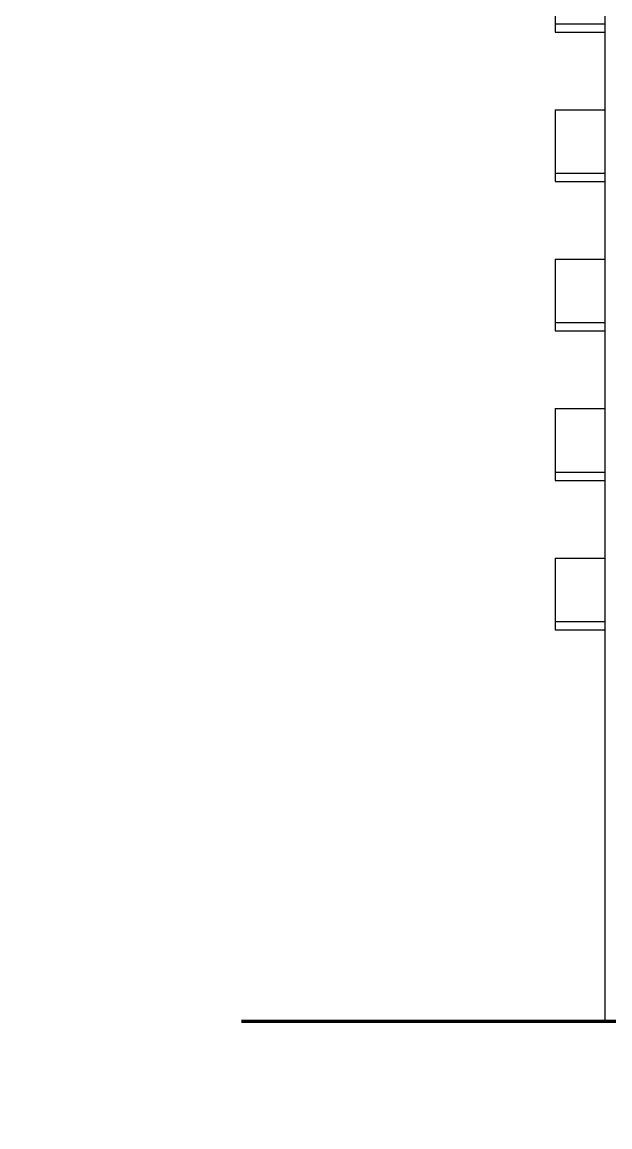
# Model space of a CAD drawing. Header units: inches. Extents: x -634 to 3638, y -6930911 to 5552.
# Drawn here: x 1318.99 to 1330.36, y 3474.09 to 3495.48 of the extents above; entities that cross this region are included whole.
import ezdxf

# ---------------------------------------------------------------- set-up
doc = ezdxf.new("R2010")
doc.units = ezdxf.units.IN
doc.header["$MEASUREMENT"] = 0
doc.linetypes.add('Dashed', pattern=[1128.888893, 564.444447, -564.444447])
for name, color, linetype, lineweight in [('ELEV', 134, 'Continuous', 18), ('WALLS', 7, 'Continuous', 70), ('фасады', 7, 'Continuous', 30)]:
    doc.layers.add(name, color=color, linetype=linetype, lineweight=lineweight)

msp = doc.modelspace()

# ---------------------------------------------------------------- hatches: boundary and pattern name
at = {"layer": 'ELEV', "linetype": 'Continuous'}
h = msp.add_hatch(dxfattribs=at)
h.set_pattern_fill('ANSI31', color=256, scale=0.01044, style=0)
h.set_pattern_definition([(45, (1262.311104, 3366.587935), (-0.02343928418428, 0.02343928418428), [])])
edge = h.paths.add_edge_path()
edge.add_ellipse((1445.78234, 3471.96182), major_axis=(0, 6932302.83262), ratio=0.00000001506, start_angle=89.999976115149, end_angle=270.000023884851)
edge.add_line((1445.67794, 3474.85168), (1445.67794, 3528.48347))
edge.add_line((1445.67794, 3528.48347), (1445.88675, 3528.48347))
edge.add_line((1445.88675, 3528.48347), (1445.88675, 3474.85168))

# ---------------------------------------------------------------- linework, layer by layer
at = {"layer": 'WALLS', "color": 7, "ltscale": 100}
msp.add_lwpolyline([(1331.6593, 3476.13306), (1323.23236, 3476.13306)], dxfattribs=at)
at = {"layer": 'фасады', "color": 7, "linetype": 'Dashed', "ltscale": 100}
for points in [[(1330.26824, 3498.1846), (1330.26824, 3495.2907)], [(1329.3036, 3496.67977), (1329.3036, 3495.2907)], [(1330.26824, 3495.44504), (1329.3036, 3495.44504), (1329.3036, 3495.2907), (1330.26824, 3495.2907)], [(1330.26824, 3495.2907), (1330.26824, 3492.39679)], [(1329.3036, 3493.78587), (1329.3036, 3492.39679)], [(1329.3036, 3493.78587), (1330.26824, 3493.78587)], [(1330.26824, 3492.55113), (1329.3036, 3492.55113), (1329.3036, 3492.39679), (1330.26824, 3492.39679)], [(1330.26824, 3492.39679), (1330.26824, 3489.50289)], [(1329.3036, 3490.89196), (1329.3036, 3489.50289)], [(1329.3036, 3490.89196), (1330.26824, 3490.89196)], [(1330.26824, 3489.65723), (1329.3036, 3489.65723), (1329.3036, 3489.50289), (1330.26824, 3489.50289)], [(1330.26824, 3489.50289), (1330.26824, 3486.60899)], [(1329.3036, 3487.99806), (1329.3036, 3486.60899)], [(1329.3036, 3487.99806), (1330.26824, 3487.99806)], [(1330.26824, 3486.76333), (1329.3036, 3486.76333), (1329.3036, 3486.60899), (1330.26824, 3486.60899)], [(1330.26824, 3486.60899), (1330.26824, 3483.71508)], [(1329.3036, 3485.10416), (1329.3036, 3483.71508)], [(1329.3036, 3485.10416), (1330.26824, 3485.10416)], [(1330.26824, 3483.86943), (1329.3036, 3483.86943), (1329.3036, 3483.71508), (1330.26824, 3483.71508)], [(1330.26824, 3483.71508), (1330.26824, 3479.95301)], [(1330.26824, 3479.95301), (1330.26824, 3476.13306)]]:
    msp.add_lwpolyline(points, dxfattribs=at)

doc.saveas('drawing.dxf')
